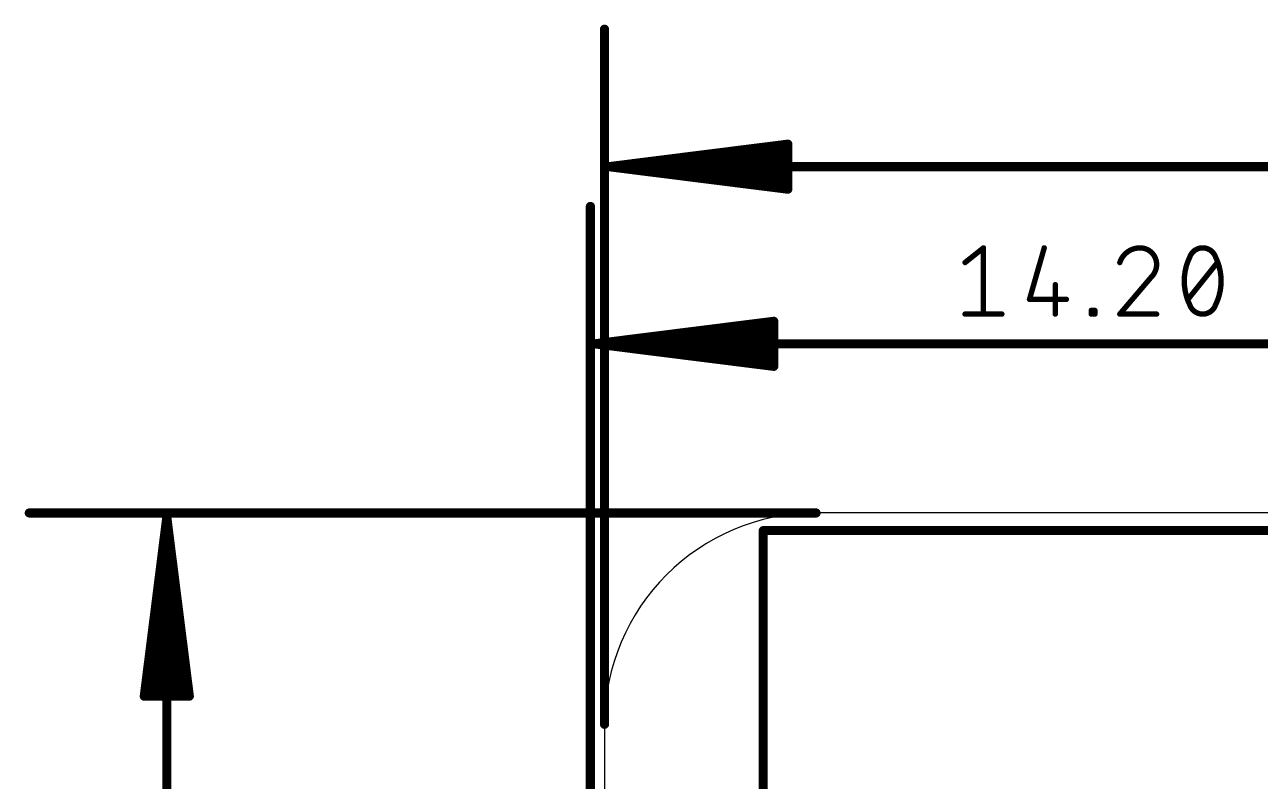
# Model space of a CAD drawing. Extents: x -8.4 to 59.4, y -0.3 to 49.3.
# Drawn here: x -8.02 to 9.5, y 38.19 to 48.93 of the extents above; entities that cross this region are included whole.
import ezdxf

# ---------------------------------------------------------------- set-up
doc = ezdxf.new("R2010")
doc.units = 0
for name, color, linetype in [('20', 4, 'CONTINUOUS'), ('21', 40, 'CONTINUOUS'), ('47', 253, 'CONTINUOUS')]:
    doc.layers.add(name, color=color, linetype=linetype)

msp = doc.modelspace()

# ---------------------------------------------------------------- linework, layer by layer
at = {"layer": '20'}
for p, q in [((48.6, 42), (3.2, 42)), ((0.2, 39), (0.2, 3))]:
    msp.add_line(p, q, dxfattribs=at)
msp.add_arc((3.2, 39), 3, 90, 180, dxfattribs=at)
at = {"layer": '21', "const_width": 0.127}
for points in [[(2.45, 41.75), (12.95, 41.75)], [(2.45, 26.25), (2.45, 41.75)]]:
    msp.add_lwpolyline(points, dxfattribs=at)
at = {"layer": '21', "const_width": 0.0635}
for points in [[(2.45, 41.7818, 1), (2.45, 41.7182)], [(2.4818, 41.75, 1), (2.4183, 41.75)]]:
    msp.add_lwpolyline(points, format="xyb", dxfattribs=at)
at = {"layer": '47'}
for points, const_width in [([(0.2, 39), (0.2, 48.8638)], 0.13), ([(0.265, 46.9138), (2.8, 47.233)], 0.13), ([(0.265, 46.9138), (2.8, 47.1738)], 0.13), ([(2.8, 47.233), (2.8, 46.5946)], 0.13), ([(0.265, 46.9138), (2.8, 47.0438)], 0.13), ([(0.265, 46.9138), (51.535, 46.9138)], 0.13), ([(2.8, 46.5946), (0.265, 46.9138)], 0.13), ([(2.8, 46.7838), (0.265, 46.9138)], 0.13), ([(2.8, 46.6538), (0.265, 46.9138)], 0.13), ([(0, 26.5), (0, 46.35)], 0.13), ([(5.3128, 45.5531), (5.5738, 45.7619)], 0.0762), ([(5.5738, 45.7619), (5.5738, 44.8221)], 0.0762), ([(6.436, 45.7619), (6.2272, 45.0309)], 0.0762), ([(8.4739, 45.0309), (8.8916, 45.5531)], 0.0762), ([(7.9511, 45.3442), (7.5073, 44.8221)], 0.0762), ([(6.5926, 45.2398), (6.5926, 44.8221)], 0.0762), ([(6.2272, 45.0309), (6.7493, 45.0309)], 0.0762), ([(5.3128, 44.8221), (5.8349, 44.8221)], 0.0762), ([(7.1022, 44.8221), (7.1022, 44.8743)], 0.0762), ([(7.1022, 44.8743), (7.1544, 44.8743)], 0.0762), ([(7.1544, 44.8221), (7.1022, 44.8221)], 0.0762), ([(7.1544, 44.8743), (7.1544, 44.8221)], 0.0762), ([(7.5073, 44.8221), (8.0294, 44.8221)], 0.0762), ([(0.065, 44.4), (2.6, 44.7192)], 0.13), ([(0.065, 44.4), (2.6, 44.66)], 0.13), ([(2.6, 44.7192), (2.6, 44.0808)], 0.13), ([(0.065, 44.4), (2.6, 44.53)], 0.13), ([(0.065, 44.4), (14.135, 44.4)], 0.13), ([(2.6, 44.0808), (0.065, 44.4)], 0.13), ([(2.6, 44.27), (0.065, 44.4)], 0.13), ([(2.6, 44.14), (0.065, 44.4)], 0.13), ([(3.2, 42), (-7.9571, 42)], 0.13), ([(-6.0071, 41.935), (-6.3263, 39.4)], 0.13), ([(-6.0071, 41.935), (-6.2671, 39.4)], 0.13), ([(-6.0071, 41.935), (-6.1371, 39.4)], 0.13), ([(-6.0071, 41.935), (-6.0071, 0.065)], 0.13), ([(-5.6879, 39.4), (-6.0071, 41.935)], 0.13), ([(-5.8771, 39.4), (-6.0071, 41.935)], 0.13), ([(-5.7471, 39.4), (-6.0071, 41.935)], 0.13), ([(-6.3263, 39.4), (-5.6879, 39.4)], 0.13)]:
    msp.add_lwpolyline(points, dxfattribs=dict(at, const_width=const_width))
for points, const_width in [([(0.2325, 48.8638, 1), (0.1675, 48.8638)], 0.065), ([(2.8325, 47.233, 1), (2.7675, 47.233)], 0.065), ([(2.8041, 47.2008, 1), (2.7959, 47.2653)], 0.065), ([(2.8033, 47.1415, 1), (2.7967, 47.2061)], 0.065), ([(0.265, 46.9463, 1), (0.265, 46.8813)], 0.065), ([(0.2691, 46.946, 1), (0.2609, 46.8816)], 0.065), ([(0.2633, 46.9463, 1), (0.2667, 46.8813)], 0.065), ([(0.2667, 46.9463, 1), (0.2633, 46.8813)], 0.065), ([(0.2683, 46.9461, 1), (0.2617, 46.8815)], 0.065), ([(0.2617, 46.9461, 1), (0.2683, 46.8815)], 0.065), ([(0.2609, 46.946, 1), (0.2691, 46.8816)], 0.065), ([(2.8017, 47.0113, 1), (2.7983, 47.0763)], 0.065), ([(2.7983, 46.7513, 1), (2.8017, 46.8163)], 0.065), ([(2.7675, 46.5946, 1), (2.8325, 46.5946)], 0.065), ([(2.7959, 46.5623, 1), (2.8041, 46.6268)], 0.065), ([(2.7967, 46.6215, 1), (2.8033, 46.6861)], 0.065), ([(0.0325, 46.35, 1), (-0.0325, 46.35)], 0.065), ([(5.5929, 45.7619, 1), (5.5548, 45.7619)], 0.0381), ([(5.5857, 45.747, 1), (5.5619, 45.7768)], 0.0381), ([(6.4543, 45.7567, 1), (6.4177, 45.7671)], 0.0381), ([(7.7945, 45.7619, 0.3252), (7.5073, 45.5531)], 0.0762), ([(8.0294, 45.5269, 0.4142), (7.7945, 45.7619)], 0.0762), ([(7.7945, 45.781, 1), (7.7945, 45.7429)], 0.0381), ([(7.7945, 45.7429, 1), (7.7945, 45.7809)], 0.0381), ([(8.6828, 45.7619, 0.3205), (8.5, 45.6314)], 0.0762), ([(8.8655, 45.6314, 0.3205), (8.6828, 45.7619)], 0.0762), ([(8.6828, 45.7809, 1), (8.6828, 45.7429)], 0.0381), ([(8.6828, 45.7429, 1), (8.6828, 45.7809)], 0.0381), ([(5.3009, 45.5679, 1), (5.3247, 45.5382)], 0.0381), ([(7.4892, 45.5589, 1), (7.5254, 45.5472)], 0.0381), ([(7.9511, 45.3442, 0.2052), (8.0294, 45.5269)], 0.0762), ([(8.0485, 45.5269, 1), (8.0104, 45.527)], 0.0381), ([(8.5, 45.6314, 0.1139), (8.4217, 45.292)], 0.0762), ([(8.482, 45.6376, 1), (8.518, 45.6252)], 0.0381), ([(8.5171, 45.623, 1), (8.4829, 45.6397)], 0.0381), ([(8.9438, 45.292, 0.1139), (8.8655, 45.6314)], 0.0762), ([(8.8826, 45.6397, 1), (8.8484, 45.623)], 0.0381), ([(8.8475, 45.6252, 1), (8.8835, 45.6376)], 0.0381), ([(8.9065, 45.5412, 1), (8.8767, 45.565)], 0.0381), ([(7.9656, 45.3319, 1), (7.9366, 45.3565)], 0.0381), ([(8.0104, 45.5269, 1), (8.0485, 45.5269)], 0.0381), ([(6.6117, 45.2398, 1), (6.5736, 45.2398)], 0.0381), ([(7.938, 45.358, 1), (7.9642, 45.3304)], 0.0381), ([(8.4217, 45.292, 0.1139), (8.5, 44.9526)], 0.0762), ([(8.4408, 45.292, 1), (8.4027, 45.292)], 0.0381), ([(8.4027, 45.292, 1), (8.4408, 45.292)], 0.0381), ([(8.8655, 44.9526, 0.1139), (8.9438, 45.292)], 0.0762), ([(8.9629, 45.292, 1), (8.9248, 45.292)], 0.0381), ([(8.9248, 45.292, 1), (8.9629, 45.292)], 0.0381), ([(6.2088, 45.0362, 1), (6.2455, 45.0257)], 0.0381), ([(6.2272, 45.05, 1), (6.2272, 45.0119)], 0.0381), ([(6.7493, 45.0119, 1), (6.7493, 45.05)], 0.0381), ([(8.459, 45.0428, 1), (8.4888, 45.019)], 0.0381), ([(5.3128, 44.8411, 1), (5.3128, 44.803)], 0.0381), ([(5.8349, 44.803, 1), (5.8349, 44.8411)], 0.0381), ([(7.1212, 44.8743, 1), (7.0831, 44.8743)], 0.0381), ([(7.1022, 44.8934, 1), (7.1022, 44.8553)], 0.0381), ([(7.1022, 44.8411, 1), (7.1022, 44.803)], 0.0381), ([(7.1734, 44.8743, 1), (7.1353, 44.8743)], 0.0381), ([(7.1544, 44.8553, 1), (7.1544, 44.8934)], 0.0381), ([(7.1544, 44.803, 1), (7.1544, 44.8411)], 0.0381), ([(7.5073, 44.8411, 1), (7.5073, 44.803)], 0.0381), ([(8.0294, 44.803, 1), (8.0294, 44.8411)], 0.0381), ([(8.5, 44.9526, 0.3205), (8.6828, 44.8221)], 0.0762), ([(8.518, 44.9588, 1), (8.482, 44.9464)], 0.0381), ([(8.4829, 44.9443, 1), (8.5171, 44.961)], 0.0381), ([(8.6828, 44.8221, 0.3205), (8.8655, 44.9526)], 0.0762), ([(8.6828, 44.8411, 1), (8.6828, 44.8031)], 0.0381), ([(8.6828, 44.8031, 1), (8.6828, 44.8411)], 0.0381), ([(8.8484, 44.961, 1), (8.8826, 44.9443)], 0.0381), ([(8.8835, 44.9464, 1), (8.8475, 44.9588)], 0.0381), ([(2.6325, 44.7192, 1), (2.5675, 44.7192)], 0.065), ([(2.6041, 44.687, 1), (2.5959, 44.7515)], 0.065), ([(2.6033, 44.6277, 1), (2.5967, 44.6923)], 0.065), ([(5.5548, 44.8221, 1), (5.5929, 44.8221)], 0.0381), ([(6.5736, 44.8221, 1), (6.6117, 44.8221)], 0.0381), ([(7.0831, 44.8221, 1), (7.1212, 44.8221)], 0.0381), ([(7.1353, 44.8221, 1), (7.1734, 44.8221)], 0.0381), ([(7.4928, 44.8344, 1), (7.5218, 44.8098)], 0.0381), ([(2.6017, 44.4975, 1), (2.5983, 44.5625)], 0.065), ([(0.065, 44.4325, 1), (0.065, 44.3675)], 0.065), ([(0.0691, 44.4322, 1), (0.0609, 44.3678)], 0.065), ([(0.0633, 44.4325, 1), (0.0667, 44.3675)], 0.065), ([(0.0667, 44.4325, 1), (0.0633, 44.3675)], 0.065), ([(0.0683, 44.4323, 1), (0.0617, 44.3677)], 0.065), ([(0.0617, 44.4323, 1), (0.0683, 44.3677)], 0.065), ([(0.0609, 44.4322, 1), (0.0691, 44.3678)], 0.065), ([(2.5983, 44.2375, 1), (2.6017, 44.3025)], 0.065), ([(2.5967, 44.1077, 1), (2.6033, 44.1723)], 0.065), ([(2.5675, 44.0808, 1), (2.6325, 44.0808)], 0.065), ([(2.5959, 44.0485, 1), (2.6041, 44.113)], 0.065), ([(-7.9571, 42.0325, 1), (-7.9571, 41.9675)], 0.065), ([(3.2, 41.9675, 1), (3.2, 42.0325)], 0.065), ([(-5.9746, 41.935, 1), (-6.0396, 41.935)], 0.065), ([(-5.9749, 41.9391, 1), (-6.0393, 41.9309)], 0.065), ([(-5.9746, 41.9333, 1), (-6.0396, 41.9367)], 0.065), ([(-5.9746, 41.9367, 1), (-6.0396, 41.9333)], 0.065), ([(-5.9748, 41.9383, 1), (-6.0394, 41.9317)], 0.065), ([(-5.9748, 41.9317, 1), (-6.0394, 41.9383)], 0.065), ([(-5.9749, 41.9309, 1), (-6.0393, 41.9391)], 0.065), ([(-6.3586, 39.4041, 1), (-6.2941, 39.3959)], 0.065), ([(-6.3263, 39.4325, 1), (-6.3263, 39.3675)], 0.065), ([(-6.2994, 39.4033, 1), (-6.2348, 39.3967)], 0.065), ([(-6.1696, 39.4017, 1), (-6.1046, 39.3983)], 0.065), ([(-5.9096, 39.3983, 1), (-5.8446, 39.4017)], 0.065), ([(-5.7794, 39.3967, 1), (-5.7148, 39.4033)], 0.065), ([(-5.7201, 39.3959, 1), (-5.6556, 39.4041)], 0.065), ([(-5.6879, 39.3675, 1), (-5.6879, 39.4325)], 0.065), ([(0.1675, 39, 1), (0.2325, 39)], 0.065)]:
    msp.add_lwpolyline(points, format="xyb", dxfattribs=dict(at, const_width=const_width))

doc.saveas('drawing.dxf')
